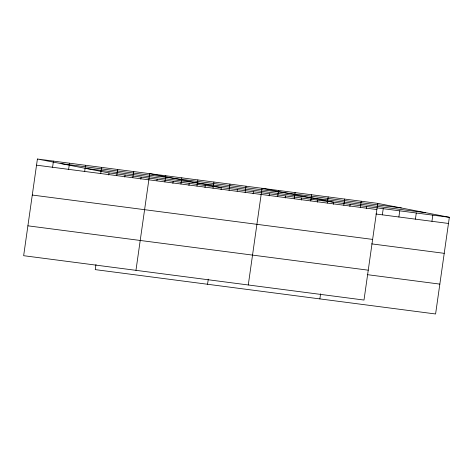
<?xml version="1.0" encoding="UTF-8"?>
<svg xmlns="http://www.w3.org/2000/svg" width="473" height="473" viewBox="0 0 473 473"><rect width="100%" height="100%" fill="white"/><g stroke="black" fill="none" stroke-linecap="round" stroke-linejoin="round"><path stroke-width="0.71" d="M37.408 159.017L23.65 255.698L363.997 300.059L377.756 203.378L37.408 159.017L109.003 172.941L449.35 217.302L435.592 313.983L95.244 269.622L95.972 264.525M52.58 167.259L53.455 161.104M68.626 169.352L69.501 163.197M84.667 171.445L85.542 165.29M100.714 173.538L101.589 167.383M108.713 174.992L109.003 172.941M116.76 175.625L117.635 169.47M124.76 177.079L125.049 175.028M132.801 177.718L133.682 171.563M140.8 179.172L141.096 177.121M135.964 270.337L149.722 173.656L221.317 187.58L221.027 189.632M156.941 180.58L157.137 179.214M164.894 181.898L165.769 175.743M172.893 183.358L173.183 181.307M180.94 183.991L181.815 177.836M188.934 185.446L189.23 183.394M196.981 186.084L197.862 179.929M204.98 187.539L205.276 185.487M213.027 188.177L213.902 182.022M207.558 284.261L208.286 279.165M229.074 190.264L229.949 184.109M237.168 191.039L237.363 189.667M245.12 192.357L245.995 186.202M253.114 193.812L253.41 191.76M248.278 284.977L262.036 188.295L333.631 202.219L333.341 204.271M269.161 195.905L269.45 193.853M277.692 196.602L278.567 190.448M285.207 197.998L285.497 195.946M294.224 198.761L295.099 192.606M301.248 200.085L301.543 198.033M310.755 200.913L311.63 194.758M317.294 202.178L317.59 200.126M327.286 203.065L328.161 196.91M319.872 298.901L320.599 293.804M343.818 205.223L344.693 199.068M349.872 206.423L350.162 204.371M360.349 207.375L361.224 201.22M366.404 208.581L366.693 206.53M382.35 214.837L383.225 208.682M398.881 216.995L399.756 210.84M415.412 219.147L416.287 212.992M431.944 221.299L432.819 215.144M61.035 163.611L401.382 207.972M85.377 168.347L425.724 212.708M36.533 165.172L376.88 209.533M375.881 213.997L448.475 223.457M32.282 195.042L372.629 239.409M371.63 243.867L444.224 253.333M27.901 225.822L368.248 270.184M367.249 274.647L439.843 284.113M377.756 203.378L449.35 217.302"/></g></svg>
